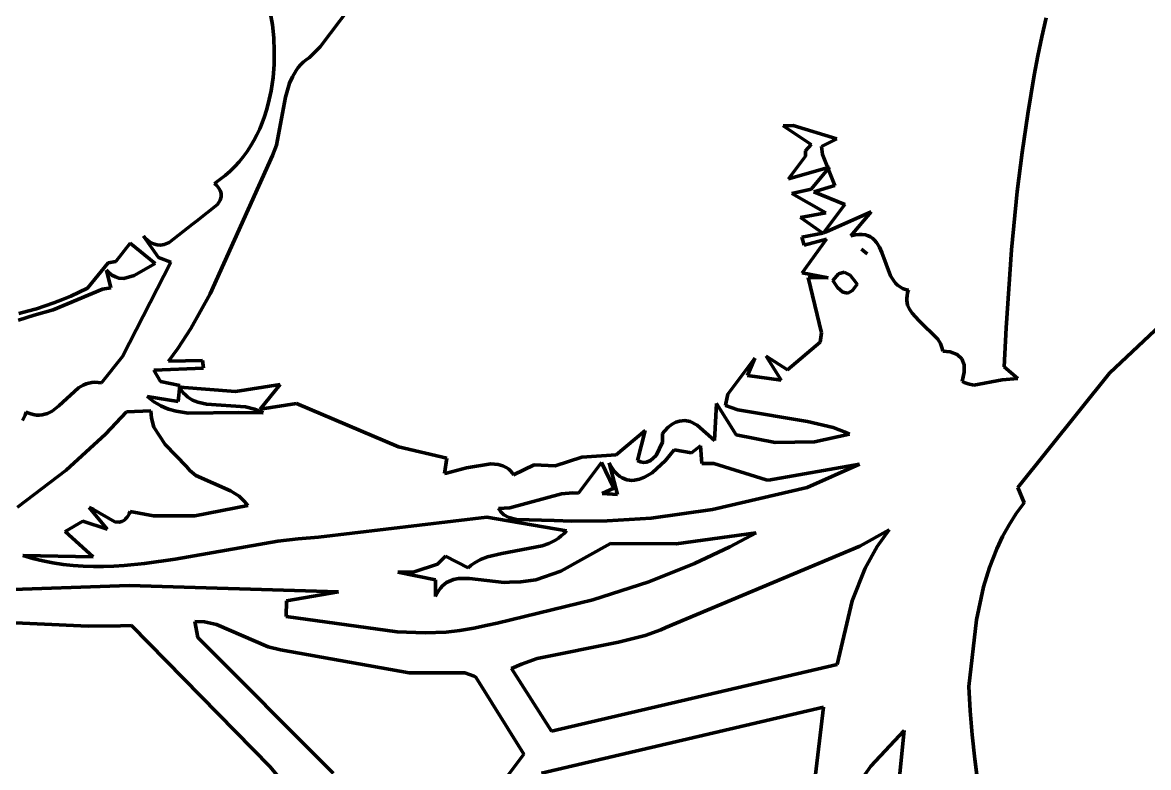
# Model space of a CAD drawing. Header units: millimetres. Extents: x 0 to 10.4, y 0 to 8.6.
# Drawn here: x 4.207 to 5.592, y 4.609 to 5.526 of the extents above; entities that cross this region are included whole.
import ezdxf

# ---------------------------------------------------------------- set-up
doc = ezdxf.new("R2010")
doc.units = ezdxf.units.MM
doc.layers.add('color#010101ff', color=7, linetype='CONTINUOUS', lineweight=100)
doc.layers.add('color#ffffffff', color=7, linetype='CONTINUOUS', lineweight=100)

msp = doc.modelspace()

# ---------------------------------------------------------------- linework, layer by layer
at = {"layer": 'color#010101ff'}
for p, q in [((4.6258, 5.5656), (4.5733, 5.4958)), ((4.5144, 5.5227), (4.5118, 5.5383)), ((5.4607, 5.508), (5.4659, 5.5315)), ((4.516, 5.5068), (4.5144, 5.5227)), ((4.5167, 5.4905), (4.516, 5.5068)), ((5.4559, 5.4845), (5.4607, 5.508)), ((4.5164, 5.4741), (4.5167, 5.4905)), ((4.5733, 5.4958), (4.5601, 5.4827)), ((5.4514, 5.4609), (5.4559, 5.4845)), ((4.5151, 5.4578), (4.5164, 5.4741)), ((4.5491, 5.4735), (4.5461, 5.4701)), ((4.5524, 5.4767), (4.5491, 5.4735)), ((4.556, 5.4798), (4.5524, 5.4767)), ((4.5601, 5.4827), (4.556, 5.4798)), ((4.5127, 5.4415), (4.5151, 5.4578)), ((4.5389, 5.4589), (4.5353, 5.4509)), ((4.5434, 5.4665), (4.5389, 5.4589)), ((4.5461, 5.4701), (4.5434, 5.4665)), ((5.4434, 5.4134), (5.4514, 5.4609)), ((4.5353, 5.4509), (4.5303, 5.4337)), ((4.5092, 5.4255), (4.5127, 5.4415)), ((4.5303, 5.4337), (4.5192, 5.3746)), ((4.5046, 5.4099), (4.507, 5.4176)), ((4.507, 5.4176), (4.5092, 5.4255)), ((4.4987, 5.3948), (4.5018, 5.4023)), ((4.5018, 5.4023), (4.5046, 5.4099)), ((5.4365, 5.3658), (5.4434, 5.4134)), ((4.4916, 5.3804), (4.4953, 5.3876)), ((4.4953, 5.3876), (4.4987, 5.3948)), ((5.1428, 5.3985), (5.1547, 5.399)), ((5.1772, 5.3756), (5.1428, 5.3985)), ((5.1547, 5.399), (5.2087, 5.3826)), ((4.4832, 5.3669), (4.4876, 5.3735)), ((4.4876, 5.3735), (4.4916, 5.3804)), ((4.5192, 5.3746), (4.5145, 5.3619)), ((5.1701, 5.3677), (5.1772, 5.3756)), ((5.2087, 5.3826), (5.1896, 5.3732)), ((4.5145, 5.3619), (4.438, 5.192)), ((4.4735, 5.3542), (4.4785, 5.3604)), ((4.4785, 5.3604), (4.4832, 5.3669)), ((5.149, 5.3334), (5.17, 5.361)), ((5.17, 5.361), (5.1701, 5.3677)), ((5.1896, 5.3732), (5.191, 5.3631)), ((5.191, 5.3631), (5.206, 5.325)), ((5.4306, 5.3179), (5.4365, 5.3658)), ((4.4624, 5.3426), (4.4681, 5.3483)), ((4.4681, 5.3483), (4.4735, 5.3542)), ((5.1995, 5.3477), (5.149, 5.3334)), ((5.177, 5.3205), (5.1995, 5.3477)), ((4.443, 5.3276), (4.4498, 5.3323)), ((4.4498, 5.3323), (4.4563, 5.3373)), ((4.4563, 5.3373), (4.4624, 5.3426)), ((4.4454, 5.3254), (4.443, 5.3276)), ((4.4474, 5.3233), (4.4454, 5.3254)), ((4.4489, 5.3212), (4.4474, 5.3233)), ((4.4501, 5.3191), (4.4489, 5.3212)), ((4.4509, 5.317), (4.4501, 5.3191)), ((5.1533, 5.3151), (5.177, 5.3205)), ((5.206, 5.325), (5.1803, 5.3175)), ((4.4468, 5.3018), (4.4502, 5.3072)), ((4.4502, 5.3072), (4.4514, 5.3111)), ((4.4514, 5.315), (4.4509, 5.317)), ((4.4514, 5.3111), (4.4514, 5.315)), ((5.1949, 5.2915), (5.1533, 5.3151)), ((5.1803, 5.3175), (5.2186, 5.3016)), ((5.4236, 5.246), (5.4306, 5.3179)), ((4.4211, 5.2813), (4.4468, 5.3018)), ((5.1638, 5.2858), (5.1949, 5.2915)), ((5.2186, 5.3016), (5.1923, 5.2667)), ((5.1955, 5.2681), (5.2507, 5.2928)), ((5.2507, 5.2928), (5.226, 5.2634)), ((4.3872, 5.2552), (4.416, 5.2774)), ((4.416, 5.2774), (4.4211, 5.2813)), ((5.1915, 5.2663), (5.1638, 5.2858)), ((5.1655, 5.2614), (5.1915, 5.2663)), ((5.1923, 5.2667), (5.1955, 5.2681)), ((5.226, 5.2634), (5.2311, 5.2645)), ((5.2311, 5.2645), (5.2358, 5.2649)), ((5.2358, 5.2649), (5.2399, 5.2649)), ((5.2399, 5.2649), (5.2437, 5.2643)), ((5.2437, 5.2643), (5.247, 5.2632)), ((5.247, 5.2632), (5.25, 5.2618)), ((4.3219, 5.2316), (4.3396, 5.2541)), ((4.3396, 5.2541), (4.3703, 5.2291)), ((4.3742, 5.2366), (4.3557, 5.2627)), ((4.3557, 5.2627), (4.3583, 5.26)), ((4.3583, 5.26), (4.3608, 5.2578)), ((4.3608, 5.2578), (4.3633, 5.256)), ((4.3633, 5.256), (4.3657, 5.2545)), ((4.3657, 5.2545), (4.368, 5.2533)), ((4.368, 5.2533), (4.3725, 5.252)), ((4.3725, 5.252), (4.3769, 5.2518)), ((4.3769, 5.2518), (4.3811, 5.2526)), ((4.3811, 5.2526), (4.3872, 5.2552)), ((5.1686, 5.2519), (5.1655, 5.2614)), ((5.1659, 5.2178), (5.1959, 5.259)), ((5.1959, 5.259), (5.1686, 5.2519)), ((5.25, 5.2618), (5.2527, 5.2599)), ((5.2527, 5.2599), (5.2551, 5.2577)), ((5.2551, 5.2577), (5.2572, 5.2552)), ((5.2572, 5.2552), (5.2609, 5.2494)), ((5.2609, 5.2494), (5.2639, 5.2427)), ((5.718, 5.2582), (5.5441, 5.0944)), ((4.3895, 5.2308), (4.3742, 5.2366)), ((5.2388, 5.247), (5.2415, 5.2447)), ((5.2458, 5.241), (5.2388, 5.247)), ((5.2415, 5.2447), (5.2458, 5.241)), ((5.2639, 5.2427), (5.2748, 5.2141)), ((5.4169, 5.1501), (5.4236, 5.246)), ((4.2869, 5.1988), (4.3124, 5.2299)), ((4.3124, 5.2299), (4.3219, 5.2316)), ((4.3299, 5.115), (4.3895, 5.2308)), ((4.3703, 5.2291), (4.3442, 5.2146)), ((4.3126, 5.2186), (4.3104, 5.2209)), ((4.3104, 5.2209), (4.3155, 5.1994)), ((4.3169, 5.215), (4.3126, 5.2186)), ((4.3213, 5.2126), (4.3169, 5.215)), ((4.3255, 5.2113), (4.3213, 5.2126)), ((4.3318, 5.2109), (4.3255, 5.2113)), ((4.3442, 5.2146), (4.3318, 5.2109)), ((5.1978, 5.2116), (5.1659, 5.2178)), ((5.1897, 5.1439), (5.1735, 5.2119)), ((5.1735, 5.2119), (5.1978, 5.2116)), ((5.2106, 5.2163), (5.2037, 5.2081)), ((5.2037, 5.2081), (5.2093, 5.1997)), ((5.2177, 5.2186), (5.2106, 5.2163)), ((5.225, 5.215), (5.2177, 5.2186)), ((5.2324, 5.2055), (5.225, 5.215)), ((5.2748, 5.2141), (5.2787, 5.2078)), ((5.2787, 5.2078), (5.2809, 5.2051)), ((4.3053, 5.1978), (4.2449, 5.1721)), ((4.2665, 5.1892), (4.2768, 5.1938)), ((4.2768, 5.1938), (4.2869, 5.1988)), ((4.3155, 5.1994), (4.3053, 5.1978)), ((5.2093, 5.1997), (5.2158, 5.1938)), ((5.2158, 5.1938), (5.222, 5.1925)), ((5.222, 5.1925), (5.2279, 5.1958)), ((5.2279, 5.1958), (5.2335, 5.2036)), ((5.2335, 5.2036), (5.2324, 5.2055)), ((5.2809, 5.2051), (5.2834, 5.2026)), ((5.2834, 5.2026), (5.2863, 5.2004)), ((5.2863, 5.2004), (5.2894, 5.1986)), ((5.2894, 5.1986), (5.293, 5.1972)), ((5.293, 5.1972), (5.2969, 5.1962)), ((5.2969, 5.1962), (5.2957, 5.1929)), ((4.2348, 5.177), (4.2455, 5.1808)), ((4.2455, 5.1808), (4.2561, 5.1848)), ((4.2561, 5.1848), (4.2665, 5.1892)), ((4.438, 5.192), (4.4142, 5.1494)), ((5.295, 5.1896), (5.2946, 5.1866)), ((5.2946, 5.1866), (5.2946, 5.1836)), ((5.2946, 5.1836), (5.295, 5.1808)), ((5.2957, 5.1929), (5.295, 5.1896)), ((5.295, 5.1808), (5.2957, 5.1781)), ((4.2023, 5.1675), (4.2132, 5.1704)), ((4.2132, 5.1704), (4.2241, 5.1735)), ((4.2449, 5.1721), (4.2214, 5.1655)), ((4.2241, 5.1735), (4.2348, 5.177)), ((5.2957, 5.1781), (5.2979, 5.173)), ((5.2979, 5.173), (5.3011, 5.1682)), ((5.3011, 5.1682), (5.3096, 5.1591)), ((4.2214, 5.1655), (4.2022, 5.1596)), ((5.3096, 5.1591), (5.3327, 5.136)), ((4.4142, 5.1494), (4.3981, 5.1248)), ((5.188, 5.1325), (5.1897, 5.1439)), ((5.4145, 5.1022), (5.4169, 5.1501)), ((4.3981, 5.1248), (4.3864, 5.1089)), ((5.1481, 5.0983), (5.188, 5.1325)), ((5.3327, 5.136), (5.336, 5.1306)), ((5.336, 5.1306), (5.3382, 5.1247)), ((5.3382, 5.1247), (5.3389, 5.1215)), ((4.3042, 5.0823), (4.3299, 5.115)), ((5.0747, 5.0686), (5.1078, 5.1126)), ((5.1078, 5.1126), (5.0989, 5.0913)), ((5.14, 5.0856), (5.1218, 5.1151)), ((5.1218, 5.1151), (5.1481, 5.0983)), ((5.3389, 5.1215), (5.3479, 5.1204)), ((5.3479, 5.1204), (5.3565, 5.1172)), ((5.3565, 5.1172), (5.3624, 5.1119)), ((5.3624, 5.1119), (5.3653, 5.1046)), ((4.4297, 5.1003), (4.3684, 5.098)), ((4.3684, 5.098), (4.3768, 5.0842)), ((4.3864, 5.1089), (4.4283, 5.1097)), ((4.4283, 5.1097), (4.4297, 5.1003)), ((5.3653, 5.1046), (5.3654, 5.0954)), ((5.4311, 5.0877), (5.4145, 5.1022)), ((4.2885, 5.0821), (4.2921, 5.0828)), ((4.2921, 5.0828), (4.2959, 5.0831)), ((4.2959, 5.0831), (4.3, 5.0829)), ((4.3, 5.0829), (4.3042, 5.0823)), ((4.3768, 5.0842), (4.4007, 5.0793)), ((5.0989, 5.0913), (5.14, 5.0856)), ((5.3654, 5.0954), (5.3626, 5.0842)), ((5.3626, 5.0842), (5.3651, 5.0829)), ((5.3651, 5.0829), (5.3701, 5.081)), ((5.3773, 5.0796), (5.4118, 5.0862)), ((5.4118, 5.0862), (5.4311, 5.0877)), ((5.5441, 5.0944), (5.4313, 4.9537)), ((4.2518, 5.054), (4.2757, 5.0761)), ((4.2757, 5.0761), (4.2818, 5.0796)), ((4.2818, 5.0796), (4.2851, 5.081)), ((4.2851, 5.081), (4.2885, 5.0821)), ((4.4007, 5.0793), (4.3985, 5.0593)), ((4.4025, 5.0734), (4.4005, 5.077)), ((4.4005, 5.077), (4.4689, 5.0719)), ((4.4048, 5.0703), (4.4025, 5.0734)), ((4.4073, 5.0676), (4.4048, 5.0703)), ((4.4689, 5.0719), (4.5239, 5.0805)), ((4.5239, 5.0805), (4.4994, 5.0501)), ((5.3701, 5.081), (5.3773, 5.0796)), ((4.3985, 5.0593), (4.3605, 5.0656)), ((4.3605, 5.0656), (4.3645, 5.0622)), ((4.3645, 5.0622), (4.3687, 5.0591)), ((4.3687, 5.0591), (4.3729, 5.0564)), ((4.3729, 5.0564), (4.3773, 5.054)), ((4.41, 5.0652), (4.4073, 5.0676)), ((4.4129, 5.0631), (4.41, 5.0652)), ((4.4159, 5.0613), (4.4129, 5.0631)), ((4.4225, 5.0586), (4.4159, 5.0613)), ((4.4333, 5.0562), (4.4225, 5.0586)), ((4.4812, 5.0529), (4.4333, 5.0562)), ((4.4994, 5.0501), (4.544, 5.0572)), ((4.544, 5.0572), (4.6696, 5.0038)), ((5.0583, 5.0115), (5.0605, 5.057)), ((5.0605, 5.057), (5.0849, 5.0184)), ((5.0717, 5.0547), (5.0719, 5.0572)), ((5.0719, 5.0572), (5.0747, 5.0686)), ((4.2087, 5.0393), (4.2103, 5.0426)), ((4.2103, 5.0426), (4.2117, 5.0463)), ((4.2117, 5.0463), (4.2161, 5.0446)), ((4.2161, 5.0446), (4.2202, 5.0435)), ((4.2202, 5.0435), (4.2241, 5.0428)), ((4.2241, 5.0428), (4.2277, 5.0427)), ((4.2277, 5.0427), (4.2312, 5.043)), ((4.2312, 5.043), (4.2345, 5.0437)), ((4.2345, 5.0437), (4.2377, 5.0447)), ((4.2377, 5.0447), (4.2436, 5.0477)), ((4.2436, 5.0477), (4.2518, 5.054)), ((4.335, 5.0468), (4.309, 5.0194)), ((4.365, 5.0479), (4.335, 5.0468)), ((4.3655, 5.0388), (4.365, 5.0479)), ((4.3773, 5.054), (4.3818, 5.052)), ((4.3818, 5.052), (4.3864, 5.0502)), ((4.3864, 5.0502), (4.3959, 5.0475)), ((4.3959, 5.0475), (4.4106, 5.0451)), ((4.4106, 5.0451), (4.4727, 5.0461)), ((4.4727, 5.0461), (4.5029, 5.0454)), ((4.4925, 5.0502), (4.4812, 5.0529)), ((4.4995, 5.0473), (4.4925, 5.0502)), ((4.5029, 5.0454), (4.4995, 5.0473)), ((5.087, 5.0493), (5.0717, 5.0547)), ((5.1725, 5.0349), (5.087, 5.0493)), ((4.2069, 5.0362), (4.2087, 5.0393)), ((4.3686, 5.0278), (4.3655, 5.0388)), ((4.3825, 5.0065), (4.3686, 5.0278)), ((4.9966, 5.0231), (5.0013, 5.0278)), ((5.0013, 5.0278), (5.0059, 5.0314)), ((5.0059, 5.0314), (5.0105, 5.0339)), ((5.0105, 5.0339), (5.015, 5.0354)), ((5.015, 5.0354), (5.0217, 5.0359)), ((5.0217, 5.0359), (5.0283, 5.0347)), ((5.0283, 5.0347), (5.037, 5.0305)), ((5.037, 5.0305), (5.0583, 5.0115)), ((5.2039, 5.0276), (5.1725, 5.0349)), ((5.219, 5.0218), (5.2039, 5.0276)), ((4.309, 5.0194), (4.2605, 4.975)), ((4.9371, 4.9937), (4.9728, 5.0236)), ((4.9728, 5.0236), (4.9633, 4.987)), ((4.9941, 5.0094), (4.9942, 5.0203)), ((4.9942, 5.0203), (4.9966, 5.0231)), ((5.0849, 5.0184), (5.1327, 5.009)), ((5.181, 5.0098), (5.224, 5.0194)), ((5.224, 5.0194), (5.219, 5.0218)), ((4.4087, 4.9794), (4.3825, 5.0065)), ((4.6696, 5.0038), (4.7291, 4.9899)), ((4.9865, 4.9929), (4.9941, 5.0094)), ((5.0085, 5), (4.9979, 4.9867)), ((5.0298, 4.9964), (5.0085, 5)), ((5.0408, 5.0049), (5.0298, 4.9964)), ((5.0424, 4.9831), (5.0408, 5.0049)), ((5.1327, 5.009), (5.181, 5.0098)), ((4.7291, 4.9899), (4.7261, 4.9708)), ((4.8623, 4.9802), (4.895, 4.9911)), ((4.895, 4.9911), (4.9371, 4.9937)), ((4.9633, 4.987), (4.9672, 4.9853)), ((4.9744, 4.9848), (4.9794, 4.9867)), ((4.9794, 4.9867), (4.9865, 4.9929)), ((4.9979, 4.9867), (4.9814, 4.9719)), ((4.2605, 4.975), (4.2007, 4.9296)), ((4.4129, 4.9745), (4.4087, 4.9794)), ((4.42, 4.9686), (4.4129, 4.9745)), ((4.7286, 4.9714), (4.7529, 4.978)), ((4.7529, 4.978), (4.783, 4.9828)), ((4.783, 4.9828), (4.7922, 4.9819)), ((4.7922, 4.9819), (4.7978, 4.9803)), ((4.7978, 4.9803), (4.8028, 4.9778)), ((4.8028, 4.9778), (4.8051, 4.9761)), ((4.8051, 4.9761), (4.8072, 4.9741)), ((4.8072, 4.9741), (4.8091, 4.9719)), ((4.8091, 4.9719), (4.8108, 4.9693)), ((4.8108, 4.9693), (4.8362, 4.9815)), ((4.8362, 4.9815), (4.8623, 4.9802)), ((4.9192, 4.9845), (4.8909, 4.9467)), ((4.9345, 4.9528), (4.9192, 4.9845)), ((4.9285, 4.9841), (4.9387, 4.9451)), ((4.9309, 4.9797), (4.9285, 4.9841)), ((4.9334, 4.9758), (4.9309, 4.9797)), ((4.936, 4.9725), (4.9334, 4.9758)), ((4.9388, 4.9697), (4.936, 4.9725)), ((4.9672, 4.9853), (4.9709, 4.9846)), ((4.9709, 4.9846), (4.9744, 4.9848)), ((4.9814, 4.9719), (4.9722, 4.9664)), ((5.0572, 4.9832), (5.0424, 4.9831)), ((5.1216, 4.9632), (5.0572, 4.9832)), ((5.2366, 4.9823), (5.1245, 4.9628)), ((5.1722, 4.9536), (5.2366, 4.9823)), ((4.4628, 4.9494), (4.42, 4.9686)), ((4.7261, 4.9708), (4.7286, 4.9714)), ((4.9416, 4.9674), (4.9388, 4.9697)), ((4.9444, 4.9655), (4.9416, 4.9674)), ((4.9474, 4.9642), (4.9444, 4.9655)), ((4.9504, 4.9632), (4.9474, 4.9642)), ((4.9535, 4.9626), (4.9504, 4.9632)), ((4.9566, 4.9625), (4.9535, 4.9626)), ((4.9597, 4.9626), (4.9566, 4.9625)), ((4.966, 4.964), (4.9597, 4.9626)), ((4.9722, 4.9664), (4.966, 4.964)), ((5.1245, 4.9628), (5.1216, 4.9632)), ((4.4733, 4.943), (4.4628, 4.9494)), ((4.87, 4.9461), (4.8064, 4.9285)), ((4.8838, 4.9472), (4.87, 4.9461)), ((4.8909, 4.9467), (4.8838, 4.9472)), ((4.9198, 4.9465), (4.9345, 4.9528)), ((4.9387, 4.9451), (4.9198, 4.9465)), ((5.0557, 4.9265), (5.1722, 4.9536)), ((5.4313, 4.9537), (5.4392, 4.935)), ((4.4191, 4.9187), (4.4841, 4.9314)), ((4.4802, 4.9366), (4.4733, 4.943)), ((4.4841, 4.9314), (4.4802, 4.9366)), ((5.4392, 4.935), (5.4293, 4.9216)), ((4.3113, 4.9026), (4.2891, 4.9291)), ((4.2891, 4.9291), (4.2944, 4.9265)), ((4.2944, 4.9265), (4.3204, 4.9115)), ((4.3338, 4.9151), (4.3353, 4.9168)), ((4.3353, 4.9168), (4.3368, 4.919)), ((4.3368, 4.919), (4.3381, 4.9214)), ((4.3381, 4.9214), (4.3395, 4.9243)), ((4.3395, 4.9243), (4.3681, 4.919)), ((4.3681, 4.919), (4.4191, 4.9187)), ((4.7781, 4.9173), (4.571, 4.8927)), ((4.8763, 4.9006), (4.7781, 4.9173)), ((4.8064, 4.9285), (4.7924, 4.9279)), ((4.7924, 4.9279), (4.7955, 4.9236)), ((4.7955, 4.9236), (4.799, 4.9202)), ((4.799, 4.9202), (4.8052, 4.9166)), ((4.8052, 4.9166), (4.8145, 4.9142)), ((4.9803, 4.9161), (5.0557, 4.9265)), ((5.4293, 4.9216), (5.4204, 4.9077)), ((4.2595, 4.8994), (4.2811, 4.9122)), ((4.2811, 4.9122), (4.3113, 4.9026)), ((4.3204, 4.9115), (4.3257, 4.9109)), ((4.3257, 4.9109), (4.3291, 4.9118)), ((4.3291, 4.9118), (4.3323, 4.9137)), ((4.3323, 4.9137), (4.3338, 4.9151)), ((4.8145, 4.9142), (4.8608, 4.9133)), ((4.8608, 4.9133), (4.8826, 4.9124)), ((4.8826, 4.9124), (4.9261, 4.9126)), ((4.9261, 4.9126), (4.9803, 4.9161)), ((5.4204, 4.9077), (5.4124, 4.8933)), ((4.294, 4.8686), (4.2595, 4.8994)), ((4.546, 4.8907), (4.5209, 4.8876)), ((4.571, 4.8927), (4.546, 4.8907)), ((4.8545, 4.8849), (4.8624, 4.8889)), ((4.8624, 4.8889), (4.8661, 4.8913)), ((4.8661, 4.8913), (4.8697, 4.8941)), ((4.8697, 4.8941), (4.8731, 4.8972)), ((4.8731, 4.8972), (4.8763, 4.9006)), ((5.1092, 4.8978), (5.0108, 4.8844)), ((5.0771, 4.8807), (5.1092, 4.8978)), ((5.273, 4.9017), (5.2367, 4.8817)), ((5.2584, 4.8813), (5.273, 4.9017)), ((5.4124, 4.8933), (5.4054, 4.8784)), ((4.5209, 4.8876), (4.3949, 4.8655)), ((4.7964, 4.8727), (4.8461, 4.8818)), ((4.8461, 4.8818), (4.8545, 4.8849)), ((4.9303, 4.8848), (4.8691, 4.8507)), ((5.0108, 4.8844), (4.9303, 4.8848)), ((5.2367, 4.8817), (4.9982, 4.7816)), ((5.0334, 4.8602), (5.0771, 4.8807)), ((5.2433, 4.8543), (5.2584, 4.8813)), ((5.4054, 4.8784), (5.3965, 4.8554)), ((4.2195, 4.8664), (4.2072, 4.8701)), ((4.2072, 4.8701), (4.294, 4.8686)), ((4.2319, 4.8634), (4.2195, 4.8664)), ((4.2443, 4.861), (4.2319, 4.8634)), ((4.3949, 4.8655), (4.357, 4.8601)), ((4.7176, 4.8595), (4.7271, 4.8691)), ((4.7271, 4.8691), (4.7553, 4.8551)), ((4.7626, 4.8606), (4.7705, 4.865)), ((4.7705, 4.865), (4.7788, 4.8683)), ((4.7788, 4.8683), (4.7964, 4.8727)), ((4.2568, 4.8591), (4.2443, 4.861)), ((4.2692, 4.8578), (4.2568, 4.8591)), ((4.2817, 4.8569), (4.2692, 4.8578)), ((4.2942, 4.8565), (4.2817, 4.8569)), ((4.3068, 4.8565), (4.2942, 4.8565)), ((4.3193, 4.857), (4.3068, 4.8565)), ((4.3319, 4.8577), (4.3193, 4.857)), ((4.357, 4.8601), (4.3319, 4.8577)), ((4.6687, 4.8497), (4.6887, 4.85)), ((4.715, 4.8401), (4.6687, 4.8497)), ((4.6887, 4.85), (4.7176, 4.8595)), ((4.7553, 4.8551), (4.7589, 4.858)), ((4.7589, 4.858), (4.7626, 4.8606)), ((4.8691, 4.8507), (4.8385, 4.8403)), ((4.9773, 4.8378), (5.0334, 4.8602)), ((5.2273, 4.8144), (5.2433, 4.8543)), ((5.3965, 4.8554), (5.3892, 4.8316)), ((4.7151, 4.8198), (4.715, 4.8401)), ((4.726, 4.8349), (4.7235, 4.8326)), ((4.7286, 4.8367), (4.726, 4.8349)), ((4.7313, 4.8383), (4.7286, 4.8367)), ((4.7372, 4.8405), (4.7313, 4.8383)), ((4.7434, 4.8417), (4.7372, 4.8405)), ((4.7569, 4.8418), (4.7434, 4.8417)), ((4.7993, 4.8368), (4.7569, 4.8418)), ((4.8059, 4.8372), (4.7993, 4.8368)), ((4.8201, 4.8375), (4.8059, 4.8372)), ((4.8385, 4.8403), (4.8201, 4.8375)), ((4.9084, 4.8154), (4.9773, 4.8378)), ((4.0977, 4.8248), (4.3381, 4.833)), ((4.3381, 4.833), (4.5958, 4.8255)), ((4.5958, 4.8255), (4.5318, 4.8143)), ((4.717, 4.8237), (4.7151, 4.8198)), ((4.719, 4.8271), (4.717, 4.8237)), ((4.7212, 4.8301), (4.719, 4.8271)), ((4.7235, 4.8326), (4.7212, 4.8301)), ((5.3892, 4.8316), (5.3803, 4.791)), ((4.5318, 4.8143), (4.5312, 4.7949)), ((4.7909, 4.7868), (4.9084, 4.8154)), ((5.2092, 4.7359), (5.2273, 4.8144)), ((4.5312, 4.7949), (4.668, 4.776)), ((4.2879, 4.7831), (4.1288, 4.7907)), ((4.3277, 4.7834), (4.2879, 4.7831)), ((4.341, 4.784), (4.3277, 4.7834)), ((4.5116, 4.6102), (4.341, 4.784)), ((4.419, 4.789), (4.4227, 4.7692)), ((4.4308, 4.7884), (4.419, 4.789)), ((4.4457, 4.7851), (4.4308, 4.7884)), ((4.5093, 4.7576), (4.4457, 4.7851)), ((4.7451, 4.7777), (4.7622, 4.7805)), ((4.7622, 4.7805), (4.7791, 4.7844)), ((4.7791, 4.7844), (4.7909, 4.7868)), ((4.992, 4.7788), (4.9728, 4.7718)), ((4.9982, 4.7816), (4.992, 4.7788)), ((5.3803, 4.791), (5.3711, 4.7089)), ((4.4227, 4.7692), (4.5893, 4.6025)), ((4.668, 4.776), (4.7024, 4.7748)), ((4.7024, 4.7748), (4.7281, 4.7758)), ((4.7281, 4.7758), (4.7451, 4.7777)), ((4.9728, 4.7718), (4.9399, 4.7635)), ((4.5244, 4.7542), (4.5093, 4.7576)), ((4.6825, 4.7259), (4.5244, 4.7542)), ((4.9399, 4.7635), (4.84, 4.7433)), ((4.8208, 4.7366), (4.8083, 4.7311)), ((4.84, 4.7433), (4.8208, 4.7366)), ((4.6944, 4.7256), (4.6825, 4.7259)), ((4.7512, 4.7257), (4.6944, 4.7256)), ((4.7625, 4.7215), (4.7512, 4.7257)), ((4.8083, 4.7311), (4.8575, 4.6539)), ((4.8575, 4.6539), (5.2092, 4.7359)), ((4.7646, 4.7203), (4.7625, 4.7215)), ((4.8237, 4.6256), (4.7646, 4.7203)), ((5.3711, 4.7089), (5.3728, 4.6791)), ((5.1924, 4.6834), (4.8452, 4.6025)), ((5.1743, 4.5336), (5.1924, 4.6834)), ((5.3728, 4.6791), (5.3751, 4.6494)), ((5.2914, 4.6549), (5.2504, 4.6108)), ((5.2824, 4.566), (5.2914, 4.6549)), ((5.3751, 4.6494), (5.3782, 4.6198)), ((4.361, 4.0162), (4.8237, 4.6256)), ((5.3782, 4.6198), (5.3819, 4.5903)), ((4.5295, 4.5885), (4.5116, 4.6102)), ((5.2504, 4.6108), (5.2223, 4.5712))]:
    msp.add_line(p, q, dxfattribs=at)
at = {"layer": 'color#ffffffff'}
for p, q in [((4.5733, 5.4958), (4.6258, 5.5656)), ((4.5118, 5.5383), (4.5144, 5.5227)), ((5.4659, 5.5315), (5.4607, 5.508)), ((4.5144, 5.5227), (4.516, 5.5068)), ((4.516, 5.5068), (4.5167, 5.4905)), ((5.4607, 5.508), (5.4559, 5.4845)), ((4.5167, 5.4905), (4.5164, 5.4741)), ((4.5601, 5.4827), (4.5733, 5.4958)), ((5.4559, 5.4845), (5.4514, 5.4609)), ((4.5164, 5.4741), (4.5151, 5.4578)), ((4.5461, 5.4701), (4.5491, 5.4735)), ((4.5491, 5.4735), (4.5524, 5.4767)), ((4.5524, 5.4767), (4.556, 5.4798)), ((4.556, 5.4798), (4.5601, 5.4827)), ((4.5151, 5.4578), (4.5127, 5.4415)), ((4.5353, 5.4509), (4.5389, 5.4589)), ((4.5389, 5.4589), (4.5434, 5.4665)), ((4.5434, 5.4665), (4.5461, 5.4701)), ((5.4514, 5.4609), (5.4434, 5.4134)), ((4.5303, 5.4337), (4.5353, 5.4509)), ((4.5127, 5.4415), (4.5092, 5.4255)), ((4.5192, 5.3746), (4.5303, 5.4337)), ((4.507, 5.4176), (4.5046, 5.4099)), ((4.5092, 5.4255), (4.507, 5.4176)), ((4.5018, 5.4023), (4.4987, 5.3948)), ((4.5046, 5.4099), (4.5018, 5.4023)), ((5.4434, 5.4134), (5.4365, 5.3658)), ((4.4953, 5.3876), (4.4916, 5.3804)), ((4.4987, 5.3948), (4.4953, 5.3876)), ((5.1547, 5.399), (5.1428, 5.3985)), ((5.1428, 5.3985), (5.1772, 5.3756)), ((5.2087, 5.3826), (5.1547, 5.399)), ((4.4876, 5.3735), (4.4832, 5.3669)), ((4.4916, 5.3804), (4.4876, 5.3735)), ((4.5145, 5.3619), (4.5192, 5.3746)), ((5.1772, 5.3756), (5.1701, 5.3677)), ((5.1896, 5.3732), (5.2087, 5.3826)), ((4.438, 5.192), (4.5145, 5.3619)), ((4.4785, 5.3604), (4.4735, 5.3542)), ((4.4832, 5.3669), (4.4785, 5.3604)), ((5.17, 5.361), (5.149, 5.3334)), ((5.1701, 5.3677), (5.17, 5.361)), ((5.191, 5.3631), (5.1896, 5.3732)), ((5.206, 5.325), (5.191, 5.3631)), ((5.4365, 5.3658), (5.4306, 5.3179)), ((4.4681, 5.3483), (4.4624, 5.3426)), ((4.4735, 5.3542), (4.4681, 5.3483)), ((5.149, 5.3334), (5.1995, 5.3477)), ((5.1995, 5.3477), (5.177, 5.3205)), ((4.4498, 5.3323), (4.443, 5.3276)), ((4.4563, 5.3373), (4.4498, 5.3323)), ((4.4624, 5.3426), (4.4563, 5.3373)), ((4.443, 5.3276), (4.4454, 5.3254)), ((4.4454, 5.3254), (4.4474, 5.3233)), ((4.4474, 5.3233), (4.4489, 5.3212)), ((4.4489, 5.3212), (4.4501, 5.3191)), ((4.4501, 5.3191), (4.4509, 5.317)), ((5.177, 5.3205), (5.1533, 5.3151)), ((5.1803, 5.3175), (5.206, 5.325)), ((4.4502, 5.3072), (4.4468, 5.3018)), ((4.4514, 5.3111), (4.4502, 5.3072)), ((4.4509, 5.317), (4.4514, 5.315)), ((4.4514, 5.315), (4.4514, 5.3111)), ((5.1533, 5.3151), (5.1949, 5.2915)), ((5.2186, 5.3016), (5.1803, 5.3175)), ((5.4306, 5.3179), (5.4236, 5.246)), ((4.4468, 5.3018), (4.4211, 5.2813)), ((5.1949, 5.2915), (5.1638, 5.2858)), ((5.1923, 5.2667), (5.2186, 5.3016)), ((5.2507, 5.2928), (5.1955, 5.2681)), ((5.226, 5.2634), (5.2507, 5.2928)), ((4.416, 5.2774), (4.3872, 5.2552)), ((4.4211, 5.2813), (4.416, 5.2774)), ((5.1638, 5.2858), (5.1915, 5.2663)), ((5.1915, 5.2663), (5.1655, 5.2614)), ((5.1955, 5.2681), (5.1923, 5.2667)), ((5.2311, 5.2645), (5.226, 5.2634)), ((5.2358, 5.2649), (5.2311, 5.2645)), ((5.2399, 5.2649), (5.2358, 5.2649)), ((5.2437, 5.2643), (5.2399, 5.2649)), ((5.247, 5.2632), (5.2437, 5.2643)), ((5.25, 5.2618), (5.247, 5.2632)), ((4.3396, 5.2541), (4.3219, 5.2316)), ((4.3703, 5.2291), (4.3396, 5.2541)), ((4.3583, 5.26), (4.3557, 5.2627)), ((4.3557, 5.2627), (4.3742, 5.2366)), ((4.3608, 5.2578), (4.3583, 5.26)), ((4.3633, 5.256), (4.3608, 5.2578)), ((4.3657, 5.2545), (4.3633, 5.256)), ((4.368, 5.2533), (4.3657, 5.2545)), ((4.3725, 5.252), (4.368, 5.2533)), ((4.3769, 5.2518), (4.3725, 5.252)), ((4.3811, 5.2526), (4.3769, 5.2518)), ((4.3872, 5.2552), (4.3811, 5.2526)), ((5.1655, 5.2614), (5.1686, 5.2519)), ((5.1959, 5.259), (5.1659, 5.2178)), ((5.1686, 5.2519), (5.1959, 5.259)), ((5.2527, 5.2599), (5.25, 5.2618)), ((5.2551, 5.2577), (5.2527, 5.2599)), ((5.2572, 5.2552), (5.2551, 5.2577)), ((5.2609, 5.2494), (5.2572, 5.2552)), ((5.2639, 5.2427), (5.2609, 5.2494)), ((5.5441, 5.0944), (5.718, 5.2582)), ((4.3742, 5.2366), (4.3895, 5.2308)), ((5.2388, 5.247), (5.2458, 5.241)), ((5.2415, 5.2447), (5.2388, 5.247)), ((5.2458, 5.241), (5.2415, 5.2447)), ((5.2748, 5.2141), (5.2639, 5.2427)), ((5.4236, 5.246), (5.4169, 5.1501)), ((4.3124, 5.2299), (4.2869, 5.1988)), ((4.3219, 5.2316), (4.3124, 5.2299)), ((4.3895, 5.2308), (4.3299, 5.115)), ((4.3442, 5.2146), (4.3703, 5.2291)), ((4.3155, 5.1994), (4.3104, 5.2209)), ((4.3104, 5.2209), (4.3126, 5.2186)), ((4.3126, 5.2186), (4.3169, 5.215)), ((4.3169, 5.215), (4.3213, 5.2126)), ((4.3213, 5.2126), (4.3255, 5.2113)), ((4.3255, 5.2113), (4.3318, 5.2109)), ((4.3318, 5.2109), (4.3442, 5.2146)), ((5.1659, 5.2178), (5.1978, 5.2116)), ((5.1978, 5.2116), (5.1735, 5.2119)), ((5.1735, 5.2119), (5.1897, 5.1439)), ((5.2037, 5.2081), (5.2106, 5.2163)), ((5.2093, 5.1997), (5.2037, 5.2081)), ((5.2106, 5.2163), (5.2177, 5.2186)), ((5.2177, 5.2186), (5.225, 5.215)), ((5.225, 5.215), (5.2324, 5.2055)), ((5.2787, 5.2078), (5.2748, 5.2141)), ((5.2809, 5.2051), (5.2787, 5.2078)), ((4.2449, 5.1721), (4.3053, 5.1978)), ((4.2768, 5.1938), (4.2665, 5.1892)), ((4.2869, 5.1988), (4.2768, 5.1938)), ((4.3053, 5.1978), (4.3155, 5.1994)), ((5.2158, 5.1938), (5.2093, 5.1997)), ((5.222, 5.1925), (5.2158, 5.1938)), ((5.2279, 5.1958), (5.222, 5.1925)), ((5.2335, 5.2036), (5.2279, 5.1958)), ((5.2324, 5.2055), (5.2335, 5.2036)), ((5.2834, 5.2026), (5.2809, 5.2051)), ((5.2863, 5.2004), (5.2834, 5.2026)), ((5.2894, 5.1986), (5.2863, 5.2004)), ((5.293, 5.1972), (5.2894, 5.1986)), ((5.2969, 5.1962), (5.293, 5.1972)), ((5.2957, 5.1929), (5.2969, 5.1962)), ((4.2455, 5.1808), (4.2348, 5.177)), ((4.2561, 5.1848), (4.2455, 5.1808)), ((4.2665, 5.1892), (4.2561, 5.1848)), ((4.4142, 5.1494), (4.438, 5.192)), ((5.2946, 5.1866), (5.295, 5.1896)), ((5.2946, 5.1836), (5.2946, 5.1866)), ((5.295, 5.1808), (5.2946, 5.1836)), ((5.295, 5.1896), (5.2957, 5.1929)), ((5.2957, 5.1781), (5.295, 5.1808)), ((4.2132, 5.1704), (4.2023, 5.1675)), ((4.2241, 5.1735), (4.2132, 5.1704)), ((4.2214, 5.1655), (4.2449, 5.1721)), ((4.2348, 5.177), (4.2241, 5.1735)), ((5.2979, 5.173), (5.2957, 5.1781)), ((5.3011, 5.1682), (5.2979, 5.173)), ((5.3096, 5.1591), (5.3011, 5.1682)), ((4.2022, 5.1596), (4.2214, 5.1655)), ((5.3327, 5.136), (5.3096, 5.1591)), ((4.3981, 5.1248), (4.4142, 5.1494)), ((5.1897, 5.1439), (5.188, 5.1325)), ((5.4169, 5.1501), (5.4145, 5.1022)), ((4.3864, 5.1089), (4.3981, 5.1248)), ((5.188, 5.1325), (5.1481, 5.0983)), ((5.336, 5.1306), (5.3327, 5.136)), ((5.3382, 5.1247), (5.336, 5.1306)), ((5.3389, 5.1215), (5.3382, 5.1247)), ((4.3299, 5.115), (4.3042, 5.0823)), ((5.1078, 5.1126), (5.0747, 5.0686)), ((5.0989, 5.0913), (5.1078, 5.1126)), ((5.1481, 5.0983), (5.1218, 5.1151)), ((5.1218, 5.1151), (5.14, 5.0856)), ((5.3479, 5.1204), (5.3389, 5.1215)), ((5.3565, 5.1172), (5.3479, 5.1204)), ((5.3624, 5.1119), (5.3565, 5.1172)), ((5.3653, 5.1046), (5.3624, 5.1119)), ((4.3684, 5.098), (4.4297, 5.1003)), ((4.3768, 5.0842), (4.3684, 5.098)), ((4.4283, 5.1097), (4.3864, 5.1089)), ((4.4297, 5.1003), (4.4283, 5.1097)), ((5.3654, 5.0954), (5.3653, 5.1046)), ((5.4145, 5.1022), (5.4311, 5.0877)), ((4.2921, 5.0828), (4.2885, 5.0821)), ((4.2959, 5.0831), (4.2921, 5.0828)), ((4.3, 5.0829), (4.2959, 5.0831)), ((4.3042, 5.0823), (4.3, 5.0829)), ((4.4007, 5.0793), (4.3768, 5.0842)), ((5.14, 5.0856), (5.0989, 5.0913)), ((5.3626, 5.0842), (5.3654, 5.0954)), ((5.3651, 5.0829), (5.3626, 5.0842)), ((5.3701, 5.081), (5.3651, 5.0829)), ((5.4118, 5.0862), (5.3773, 5.0796)), ((5.4311, 5.0877), (5.4118, 5.0862)), ((5.4313, 4.9537), (5.5441, 5.0944)), ((4.2757, 5.0761), (4.2518, 5.054)), ((4.2818, 5.0796), (4.2757, 5.0761)), ((4.2851, 5.081), (4.2818, 5.0796)), ((4.2885, 5.0821), (4.2851, 5.081)), ((4.3985, 5.0593), (4.4007, 5.0793)), ((4.4689, 5.0719), (4.4005, 5.077)), ((4.4005, 5.077), (4.4025, 5.0734)), ((4.4025, 5.0734), (4.4048, 5.0703)), ((4.4048, 5.0703), (4.4073, 5.0676)), ((4.5239, 5.0805), (4.4689, 5.0719)), ((4.4994, 5.0501), (4.5239, 5.0805)), ((5.3773, 5.0796), (5.3701, 5.081)), ((4.3645, 5.0622), (4.3605, 5.0656)), ((4.3605, 5.0656), (4.3985, 5.0593)), ((4.3687, 5.0591), (4.3645, 5.0622)), ((4.3729, 5.0564), (4.3687, 5.0591)), ((4.3773, 5.054), (4.3729, 5.0564)), ((4.4073, 5.0676), (4.41, 5.0652)), ((4.41, 5.0652), (4.4129, 5.0631)), ((4.4129, 5.0631), (4.4159, 5.0613)), ((4.4159, 5.0613), (4.4225, 5.0586)), ((4.4225, 5.0586), (4.4333, 5.0562)), ((4.4333, 5.0562), (4.4812, 5.0529)), ((4.544, 5.0572), (4.4994, 5.0501)), ((4.6696, 5.0038), (4.544, 5.0572)), ((5.0605, 5.057), (5.0583, 5.0115)), ((5.0849, 5.0184), (5.0605, 5.057)), ((5.0719, 5.0572), (5.0717, 5.0547)), ((5.0747, 5.0686), (5.0719, 5.0572)), ((4.2103, 5.0426), (4.2087, 5.0393)), ((4.2117, 5.0463), (4.2103, 5.0426)), ((4.2161, 5.0446), (4.2117, 5.0463)), ((4.2202, 5.0435), (4.2161, 5.0446)), ((4.2241, 5.0428), (4.2202, 5.0435)), ((4.2277, 5.0427), (4.2241, 5.0428)), ((4.2312, 5.043), (4.2277, 5.0427)), ((4.2345, 5.0437), (4.2312, 5.043)), ((4.2377, 5.0447), (4.2345, 5.0437)), ((4.2436, 5.0477), (4.2377, 5.0447)), ((4.2518, 5.054), (4.2436, 5.0477)), ((4.309, 5.0194), (4.335, 5.0468)), ((4.335, 5.0468), (4.365, 5.0479)), ((4.365, 5.0479), (4.3655, 5.0388)), ((4.3818, 5.052), (4.3773, 5.054)), ((4.3864, 5.0502), (4.3818, 5.052)), ((4.3959, 5.0475), (4.3864, 5.0502)), ((4.4106, 5.0451), (4.3959, 5.0475)), ((4.4727, 5.0461), (4.4106, 5.0451)), ((4.5029, 5.0454), (4.4727, 5.0461)), ((4.4812, 5.0529), (4.4925, 5.0502)), ((4.4925, 5.0502), (4.4995, 5.0473)), ((4.4995, 5.0473), (4.5029, 5.0454)), ((5.0717, 5.0547), (5.087, 5.0493)), ((5.087, 5.0493), (5.1725, 5.0349)), ((4.2087, 5.0393), (4.2069, 5.0362)), ((4.3655, 5.0388), (4.3686, 5.0278)), ((4.3686, 5.0278), (4.3825, 5.0065)), ((5.0013, 5.0278), (4.9966, 5.0231)), ((5.0059, 5.0314), (5.0013, 5.0278)), ((5.0105, 5.0339), (5.0059, 5.0314)), ((5.015, 5.0354), (5.0105, 5.0339)), ((5.0217, 5.0359), (5.015, 5.0354)), ((5.0283, 5.0347), (5.0217, 5.0359)), ((5.037, 5.0305), (5.0283, 5.0347)), ((5.0583, 5.0115), (5.037, 5.0305)), ((5.1725, 5.0349), (5.2039, 5.0276)), ((5.2039, 5.0276), (5.219, 5.0218)), ((4.2605, 4.975), (4.309, 5.0194)), ((4.9728, 5.0236), (4.9371, 4.9937)), ((4.9633, 4.987), (4.9728, 5.0236)), ((4.9942, 5.0203), (4.9941, 5.0094)), ((4.9966, 5.0231), (4.9942, 5.0203)), ((5.1327, 5.009), (5.0849, 5.0184)), ((5.224, 5.0194), (5.181, 5.0098)), ((5.219, 5.0218), (5.224, 5.0194)), ((4.3825, 5.0065), (4.4087, 4.9794)), ((4.7291, 4.9899), (4.6696, 5.0038)), ((4.9941, 5.0094), (4.9865, 4.9929)), ((4.9979, 4.9867), (5.0085, 5)), ((5.0085, 5), (5.0298, 4.9964)), ((5.0298, 4.9964), (5.0408, 5.0049)), ((5.0408, 5.0049), (5.0424, 4.9831)), ((5.181, 5.0098), (5.1327, 5.009)), ((4.7261, 4.9708), (4.7291, 4.9899)), ((4.895, 4.9911), (4.8623, 4.9802)), ((4.9371, 4.9937), (4.895, 4.9911)), ((4.9672, 4.9853), (4.9633, 4.987)), ((4.9794, 4.9867), (4.9744, 4.9848)), ((4.9865, 4.9929), (4.9794, 4.9867)), ((4.9814, 4.9719), (4.9979, 4.9867)), ((4.2007, 4.9296), (4.2605, 4.975)), ((4.4087, 4.9794), (4.4129, 4.9745)), ((4.4129, 4.9745), (4.42, 4.9686)), ((4.7529, 4.978), (4.7286, 4.9714)), ((4.783, 4.9828), (4.7529, 4.978)), ((4.7922, 4.9819), (4.783, 4.9828)), ((4.7978, 4.9803), (4.7922, 4.9819)), ((4.8028, 4.9778), (4.7978, 4.9803)), ((4.8051, 4.9761), (4.8028, 4.9778)), ((4.8072, 4.9741), (4.8051, 4.9761)), ((4.8091, 4.9719), (4.8072, 4.9741)), ((4.8108, 4.9693), (4.8091, 4.9719)), ((4.8362, 4.9815), (4.8108, 4.9693)), ((4.8623, 4.9802), (4.8362, 4.9815)), ((4.8909, 4.9467), (4.9192, 4.9845)), ((4.9192, 4.9845), (4.9345, 4.9528)), ((4.9285, 4.9841), (4.9309, 4.9797)), ((4.9387, 4.9451), (4.9285, 4.9841)), ((4.9309, 4.9797), (4.9334, 4.9758)), ((4.9334, 4.9758), (4.936, 4.9725)), ((4.936, 4.9725), (4.9388, 4.9697)), ((4.9709, 4.9846), (4.9672, 4.9853)), ((4.9744, 4.9848), (4.9709, 4.9846)), ((4.9722, 4.9664), (4.9814, 4.9719)), ((5.0424, 4.9831), (5.0572, 4.9832)), ((5.0572, 4.9832), (5.1216, 4.9632)), ((5.1245, 4.9628), (5.2366, 4.9823)), ((5.2366, 4.9823), (5.1722, 4.9536)), ((4.42, 4.9686), (4.4628, 4.9494)), ((4.7286, 4.9714), (4.7261, 4.9708)), ((4.9388, 4.9697), (4.9416, 4.9674)), ((4.9416, 4.9674), (4.9444, 4.9655)), ((4.9444, 4.9655), (4.9474, 4.9642)), ((4.9474, 4.9642), (4.9504, 4.9632)), ((4.9504, 4.9632), (4.9535, 4.9626)), ((4.9535, 4.9626), (4.9566, 4.9625)), ((4.9566, 4.9625), (4.9597, 4.9626)), ((4.9597, 4.9626), (4.966, 4.964)), ((4.966, 4.964), (4.9722, 4.9664)), ((5.1216, 4.9632), (5.1245, 4.9628)), ((4.4628, 4.9494), (4.4733, 4.943)), ((4.8064, 4.9285), (4.87, 4.9461)), ((4.87, 4.9461), (4.8838, 4.9472)), ((4.8838, 4.9472), (4.8909, 4.9467)), ((4.9345, 4.9528), (4.9198, 4.9465)), ((4.9198, 4.9465), (4.9387, 4.9451)), ((5.1722, 4.9536), (5.0557, 4.9265)), ((5.4392, 4.935), (5.4313, 4.9537)), ((4.4841, 4.9314), (4.4191, 4.9187)), ((4.4733, 4.943), (4.4802, 4.9366)), ((4.4802, 4.9366), (4.4841, 4.9314)), ((5.4293, 4.9216), (5.4392, 4.935)), ((4.2944, 4.9265), (4.2891, 4.9291)), ((4.2891, 4.9291), (4.3113, 4.9026)), ((4.3204, 4.9115), (4.2944, 4.9265)), ((4.3353, 4.9168), (4.3338, 4.9151)), ((4.3368, 4.919), (4.3353, 4.9168)), ((4.3381, 4.9214), (4.3368, 4.919)), ((4.3395, 4.9243), (4.3381, 4.9214)), ((4.3681, 4.919), (4.3395, 4.9243)), ((4.4191, 4.9187), (4.3681, 4.919)), ((4.571, 4.8927), (4.7781, 4.9173)), ((4.7781, 4.9173), (4.8763, 4.9006)), ((4.7924, 4.9279), (4.8064, 4.9285)), ((4.7955, 4.9236), (4.7924, 4.9279)), ((4.799, 4.9202), (4.7955, 4.9236)), ((4.8052, 4.9166), (4.799, 4.9202)), ((4.8145, 4.9142), (4.8052, 4.9166)), ((5.0557, 4.9265), (4.9803, 4.9161)), ((5.4204, 4.9077), (5.4293, 4.9216)), ((4.2811, 4.9122), (4.2595, 4.8994)), ((4.3113, 4.9026), (4.2811, 4.9122)), ((4.3257, 4.9109), (4.3204, 4.9115)), ((4.3291, 4.9118), (4.3257, 4.9109)), ((4.3323, 4.9137), (4.3291, 4.9118)), ((4.3338, 4.9151), (4.3323, 4.9137)), ((4.8608, 4.9133), (4.8145, 4.9142)), ((4.8826, 4.9124), (4.8608, 4.9133)), ((4.9261, 4.9126), (4.8826, 4.9124)), ((4.9803, 4.9161), (4.9261, 4.9126)), ((5.4124, 4.8933), (5.4204, 4.9077)), ((4.2595, 4.8994), (4.294, 4.8686)), ((4.5209, 4.8876), (4.546, 4.8907)), ((4.546, 4.8907), (4.571, 4.8927)), ((4.8624, 4.8889), (4.8545, 4.8849)), ((4.8661, 4.8913), (4.8624, 4.8889)), ((4.8697, 4.8941), (4.8661, 4.8913)), ((4.8731, 4.8972), (4.8697, 4.8941)), ((4.8763, 4.9006), (4.8731, 4.8972)), ((5.0108, 4.8844), (5.1092, 4.8978)), ((5.1092, 4.8978), (5.0771, 4.8807)), ((5.2367, 4.8817), (5.273, 4.9017)), ((5.273, 4.9017), (5.2584, 4.8813)), ((5.4054, 4.8784), (5.4124, 4.8933)), ((4.3949, 4.8655), (4.5209, 4.8876)), ((4.8461, 4.8818), (4.7964, 4.8727)), ((4.8545, 4.8849), (4.8461, 4.8818)), ((4.8691, 4.8507), (4.9303, 4.8848)), ((4.9303, 4.8848), (5.0108, 4.8844)), ((4.9982, 4.7816), (5.2367, 4.8817)), ((5.0771, 4.8807), (5.0334, 4.8602)), ((5.2584, 4.8813), (5.2433, 4.8543)), ((5.3965, 4.8554), (5.4054, 4.8784)), ((4.294, 4.8686), (4.2072, 4.8701)), ((4.2072, 4.8701), (4.2195, 4.8664)), ((4.2195, 4.8664), (4.2319, 4.8634)), ((4.2319, 4.8634), (4.2443, 4.861)), ((4.357, 4.8601), (4.3949, 4.8655)), ((4.7271, 4.8691), (4.7176, 4.8595)), ((4.7553, 4.8551), (4.7271, 4.8691)), ((4.7705, 4.865), (4.7626, 4.8606)), ((4.7788, 4.8683), (4.7705, 4.865)), ((4.7964, 4.8727), (4.7788, 4.8683)), ((4.2443, 4.861), (4.2568, 4.8591)), ((4.2568, 4.8591), (4.2692, 4.8578)), ((4.2692, 4.8578), (4.2817, 4.8569)), ((4.2817, 4.8569), (4.2942, 4.8565)), ((4.2942, 4.8565), (4.3068, 4.8565)), ((4.3068, 4.8565), (4.3193, 4.857)), ((4.3193, 4.857), (4.3319, 4.8577)), ((4.3319, 4.8577), (4.357, 4.8601)), ((4.6887, 4.85), (4.6687, 4.8497)), ((4.6687, 4.8497), (4.715, 4.8401)), ((4.7176, 4.8595), (4.6887, 4.85)), ((4.7589, 4.858), (4.7553, 4.8551)), ((4.7626, 4.8606), (4.7589, 4.858)), ((4.8385, 4.8403), (4.8691, 4.8507)), ((5.0334, 4.8602), (4.9773, 4.8378)), ((5.2433, 4.8543), (5.2273, 4.8144)), ((5.3892, 4.8316), (5.3965, 4.8554)), ((4.715, 4.8401), (4.7151, 4.8198)), ((4.7235, 4.8326), (4.726, 4.8349)), ((4.726, 4.8349), (4.7286, 4.8367)), ((4.7286, 4.8367), (4.7313, 4.8383)), ((4.7313, 4.8383), (4.7372, 4.8405)), ((4.7372, 4.8405), (4.7434, 4.8417)), ((4.7434, 4.8417), (4.7569, 4.8418)), ((4.7569, 4.8418), (4.7993, 4.8368)), ((4.7993, 4.8368), (4.8059, 4.8372)), ((4.8059, 4.8372), (4.8201, 4.8375)), ((4.8201, 4.8375), (4.8385, 4.8403)), ((4.9773, 4.8378), (4.9084, 4.8154)), ((4.3381, 4.833), (4.0977, 4.8248)), ((4.5958, 4.8255), (4.3381, 4.833)), ((4.5318, 4.8143), (4.5958, 4.8255)), ((4.7151, 4.8198), (4.717, 4.8237)), ((4.717, 4.8237), (4.719, 4.8271)), ((4.719, 4.8271), (4.7212, 4.8301)), ((4.7212, 4.8301), (4.7235, 4.8326)), ((5.3803, 4.791), (5.3892, 4.8316)), ((4.5312, 4.7949), (4.5318, 4.8143)), ((4.9084, 4.8154), (4.7909, 4.7868)), ((5.2273, 4.8144), (5.2092, 4.7359)), ((4.668, 4.776), (4.5312, 4.7949)), ((4.1288, 4.7907), (4.2879, 4.7831)), ((4.2879, 4.7831), (4.3277, 4.7834)), ((4.3277, 4.7834), (4.341, 4.784)), ((4.341, 4.784), (4.5116, 4.6102)), ((4.419, 4.789), (4.4308, 4.7884)), ((4.4227, 4.7692), (4.419, 4.789)), ((4.4308, 4.7884), (4.4457, 4.7851)), ((4.4457, 4.7851), (4.5093, 4.7576)), ((4.7622, 4.7805), (4.7451, 4.7777)), ((4.7791, 4.7844), (4.7622, 4.7805)), ((4.7909, 4.7868), (4.7791, 4.7844)), ((4.9728, 4.7718), (4.992, 4.7788)), ((4.992, 4.7788), (4.9982, 4.7816)), ((5.3711, 4.7089), (5.3803, 4.791)), ((4.5893, 4.6025), (4.4227, 4.7692)), ((4.7024, 4.7748), (4.668, 4.776)), ((4.7281, 4.7758), (4.7024, 4.7748)), ((4.7451, 4.7777), (4.7281, 4.7758)), ((4.9399, 4.7635), (4.9728, 4.7718)), ((4.5093, 4.7576), (4.5244, 4.7542)), ((4.5244, 4.7542), (4.6825, 4.7259)), ((4.84, 4.7433), (4.9399, 4.7635)), ((4.8083, 4.7311), (4.8208, 4.7366)), ((4.8208, 4.7366), (4.84, 4.7433)), ((4.6825, 4.7259), (4.6944, 4.7256)), ((4.6944, 4.7256), (4.7512, 4.7257)), ((4.7512, 4.7257), (4.7625, 4.7215)), ((4.8575, 4.6539), (4.8083, 4.7311)), ((5.2092, 4.7359), (4.8575, 4.6539)), ((4.7625, 4.7215), (4.7646, 4.7203)), ((4.7646, 4.7203), (4.8237, 4.6256)), ((5.3728, 4.6791), (5.3711, 4.7089)), ((4.8452, 4.6025), (5.1924, 4.6834)), ((5.1924, 4.6834), (5.1743, 4.5336)), ((5.3751, 4.6494), (5.3728, 4.6791)), ((5.2504, 4.6108), (5.2914, 4.6549)), ((5.2914, 4.6549), (5.2824, 4.566)), ((5.3782, 4.6198), (5.3751, 4.6494)), ((4.8237, 4.6256), (4.361, 4.0162)), ((5.3819, 4.5903), (5.3782, 4.6198)), ((4.5116, 4.6102), (4.5295, 4.5885)), ((5.2223, 4.5712), (5.2504, 4.6108))]:
    msp.add_line(p, q, dxfattribs=at)

doc.saveas('drawing.dxf')
